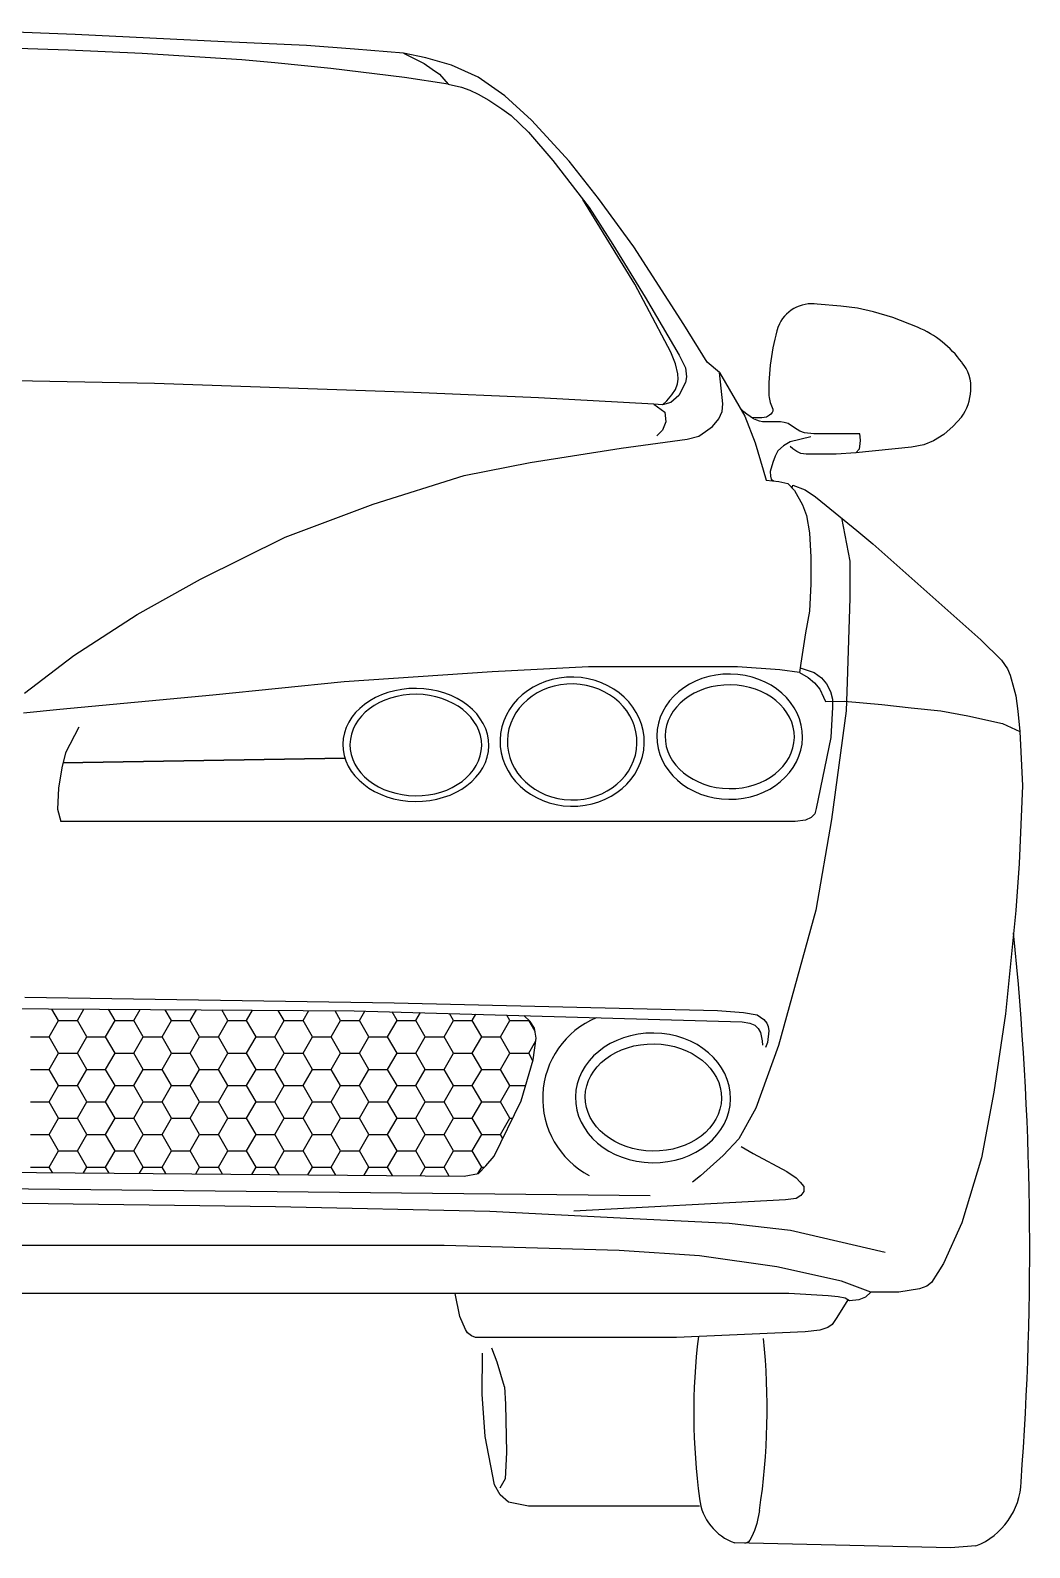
# Model space of a CAD drawing. Header units: millimetres. Extents: x 116290 to 180258, y 22146 to 121276.
# Drawn here: x 156751 to 157493, y 41388 to 42515 of the extents above; entities that cross this region are included whole.
import ezdxf

# ---------------------------------------------------------------- set-up
doc = ezdxf.new("R2010")
doc.units = ezdxf.units.MM

# ---------------------------------------------------------------- blocks, each defined once
blk = doc.blocks.new('A$C01937987')
for p, q in [((1067.7, 1123.7), (987.1, 1126.7)), ((1178.7, 1118.1), (1067.7, 1123.7)), ((1239.6, 1115.4), (1178.7, 1118.1)), ((1062.7, 1112.1), (974.3, 1115)), ((1117.4, 1109.5), (1062.7, 1112.1)), ((1191.6, 1104.9), (1117.4, 1109.5)), ((1216, 1102.5), (1191.6, 1104.9)), ((1275.1, 1112.7), (1239.6, 1115.4)), ((1311.6, 1109.7), (1275.1, 1112.7)), ((1328.2, 1106.4), (1311.6, 1109.7)), ((1311.6, 1109.7), (1326.9, 1102.2)), ((1347.1, 1100.8), (1328.2, 1106.4)), ((1257.7, 1098.5), (1216, 1102.5)), ((1312.3, 1091.6), (1257.7, 1098.5)), ((1326.9, 1102.2), (1332.8, 1098)), ((1332.8, 1098), (1338.2, 1094.2)), ((1338.2, 1094.2), (1344.7, 1086.7)), ((1367, 1091.9), (1347.1, 1100.8)), ((1344.7, 1086.7), (1312.3, 1091.6)), ((1344.7, 1086.7), (1354.7, 1084.5)), ((1354.7, 1084.5), (1360.9, 1082.2)), ((1360.9, 1082.2), (1367.1, 1079.3)), ((1386.7, 1078), (1367, 1091.9)), ((1367.1, 1079.3), (1374.9, 1074.9)), ((1374.9, 1074.9), (1379.4, 1071.8)), ((1379.4, 1071.8), (1384.6, 1068.4)), ((1406.7, 1059.9), (1386.7, 1078)), ((1384.6, 1068.4), (1391.5, 1063.4)), ((1391.5, 1063.4), (1404.3, 1051.2)), ((1434.5, 1029.7), (1406.7, 1059.9)), ((1404.3, 1051.2), (1422.4, 1030.1)), ((1422.4, 1030.1), (1449.3, 995.2)), ((1456.3, 1001.8), (1434.5, 1029.7)), ((1483.4, 938.2), (1444.8, 1001.1)), ((1449.3, 995.2), (1467, 967.8)), ((1482.7, 966), (1456.3, 1001.8)), ((1467, 967.8), (1490.9, 928.6)), ((1519.7, 908.4), (1482.7, 966)), ((1491.9, 921.9), (1483.4, 938.2)), ((1490.9, 928.6), (1516.3, 885.6)), ((1510, 887.8), (1491.9, 921.9)), ((1636.2, 921.9), (1618.8, 923.4)), ((1648.7, 920.4), (1636.2, 921.9)), ((1660.6, 917.8), (1648.7, 920.4)), ((1675, 913.4), (1660.6, 917.8)), ((1693.3, 906.2), (1675, 913.4)), ((1537.1, 880.2), (1519.7, 908.4)), ((1513.5, 879.2), (1510, 887.8)), ((1515.3, 871.6), (1513.5, 879.2)), ((1516.3, 885.6), (1520.9, 876.2)), ((1546.2, 872.6), (1537.1, 880.2)), ((1514.9, 864.2), (1515.5, 867.7)), ((1515.5, 867.7), (1515.3, 871.6)), ((1520.9, 876.2), (1521.8, 869.4)), ((1521.8, 869.4), (1520.9, 865.1)), ((1548.7, 849.4), (1546.2, 872.6)), ((1546.2, 872.6), (1565.1, 840.2)), ((1126.8, 864.6), (986.9, 867.2)), ((1319, 857.8), (1126.8, 864.6)), ((1411.7, 853.8), (1319, 857.8)), ((1510.7, 856), (1513.5, 860)), ((1513.5, 860), (1514.9, 864.2)), ((1520.9, 865.1), (1515.9, 855.6)), ((1497.4, 849.2), (1411.7, 853.8)), ((1497.4, 849.2), (1505.7, 843.1)), ((1503.8, 848.7), (1497.4, 849.2)), ((1503.8, 848.7), (1507.1, 851.5)), ((1510.1, 850.3), (1503.8, 848.7)), ((1507.1, 851.5), (1510.7, 856)), ((1515.9, 855.6), (1510.1, 850.3)), ((1548.1, 843.7), (1548.7, 849.4)), ((1564.3, 843.5), (1561.6, 846.1)), ((1585.7, 845.5), (1585.8, 844)), ((1506.3, 836.1), (1503.8, 829.8)), ((1505.7, 843.1), (1506.3, 836.1)), ((1540.9, 832.5), (1545.8, 838.3)), ((1545.8, 838.3), (1548.1, 843.7)), ((1566.4, 841.6), (1564.3, 843.5)), ((1565.1, 840.2), (1572.6, 820.3)), ((1571.5, 838.2), (1566.4, 841.6)), ((1572.6, 839), (1570, 839.2)), ((1573.8, 837.2), (1571.5, 838.2)), ((1575.1, 839), (1572.6, 839)), ((1575.8, 836.4), (1573.8, 837.2)), ((1577.6, 839), (1575.1, 839)), ((1578.2, 836), (1575.8, 836.4)), ((1581, 839.6), (1577.6, 839)), ((1588.7, 836), (1578.2, 836)), ((1583.4, 840.9), (1581, 839.6)), ((1584.4, 841.7), (1583.4, 840.9)), ((1585.4, 843), (1584.4, 841.7)), ((1585.8, 844), (1585.4, 843)), ((1591.6, 836), (1588.7, 836)), ((1594.3, 835.5), (1591.6, 836)), ((1597.2, 834.7), (1594.3, 835.5)), ((1601.8, 831.6), (1597.2, 834.7)), ((1725.8, 839.5), (1719.7, 832.8)), ((1473.3, 816.4), (1522.2, 823.1)), ((1503.8, 829.8), (1499.7, 825.6)), ((1522.2, 823.1), (1530.9, 825.3)), ((1530.9, 825.3), (1535.8, 828.9)), ((1535.8, 828.9), (1540.9, 832.5)), ((1614.1, 825), (1598.7, 821.2)), ((1605.8, 829.2), (1601.8, 831.6)), ((1609.4, 827.8), (1605.8, 829.2)), ((1616.3, 827.2), (1609.4, 827.8)), ((1650.4, 827.2), (1616.3, 827.2)), ((1650.8, 822.5), (1650.4, 827.2)), ((1650.6, 819.7), (1650.8, 822.5)), ((1712.7, 826.5), (1705, 822)), ((1719.7, 832.8), (1712.7, 826.5)), ((1405.6, 805.9), (1473.3, 816.4)), ((1572.6, 820.3), (1578.7, 800.3)), ((1589.6, 814.6), (1587.4, 810.5)), ((1593.8, 818.3), (1589.6, 814.6)), ((1598.7, 821.2), (1593.8, 818.3)), ((1600.7, 816), (1598.7, 817.7)), ((1603.6, 814.1), (1600.7, 816)), ((1606.7, 812.5), (1603.6, 814.1)), ((1610.5, 811.9), (1606.7, 812.5)), ((1617.8, 811.9), (1610.5, 811.9)), ((1632.9, 811.9), (1617.8, 811.9)), ((1647.5, 813), (1632.9, 811.9)), ((1688.8, 817.2), (1647.5, 813)), ((1647.5, 813), (1650.2, 815.9)), ((1650.2, 815.9), (1650.6, 819.7)), ((1698, 818.9), (1688.8, 817.2)), ((1705, 822), (1698, 818.9)), ((1356.5, 796.2), (1405.6, 805.9)), ((1578.7, 800.3), (1580.9, 792.8)), ((1585.7, 805.7), (1583.8, 799.1)), ((1587.4, 810.5), (1585.7, 805.7)), ((1289.1, 774.9), (1356.5, 796.2)), ((1580.9, 792.8), (1590.3, 791.6)), ((1583.8, 799.1), (1584.1, 795.6)), ((1584.1, 795.6), (1584.6, 793.5)), ((1584.6, 793.5), (1586.4, 792.1)), ((1590.3, 791.6), (1596.9, 790.2)), ((1596.9, 790.2), (1601.8, 785)), ((1600.1, 786.8), (1600.6, 789.1)), ((1600.6, 789.1), (1609.7, 785.4)), ((1601.8, 785), (1607.8, 774.5)), ((1609.7, 785.4), (1617.5, 780.4)), ((1617.5, 780.4), (1625.4, 774)), ((1223.7, 750.3), (1289.1, 774.9)), ((1607.8, 774.5), (1610.8, 766.4)), ((1610.8, 766.4), (1613, 753.6)), ((1625.4, 774), (1648.1, 755.3)), ((1636.7, 764.7), (1642.9, 732.5)), ((1648.1, 755.3), (1660, 745.3)), ((1160.8, 719.2), (1223.7, 750.3)), ((1613, 753.6), (1614.1, 735.5)), ((1660, 745.3), (1740.2, 674.1)), ((1614.1, 735.5), (1614.1, 715.8)), ((1642.9, 732.5), (1642.9, 705)), ((1113.8, 693), (1160.8, 719.2)), ((1614.1, 715.8), (1613, 695.4)), ((1642.9, 705), (1641.1, 643)), ((1066.8, 662.4), (1113.8, 693)), ((1613, 695.4), (1610, 679.3)), ((1610, 679.3), (1606.7, 656.8)), ((1740.2, 674.1), (1755.6, 659)), ((1030.1, 634.6), (1066.8, 662.4)), ((1448.9, 654.2), (1377.5, 650.4)), ((1522, 654.2), (1448.9, 654.2)), ((1559.6, 654.2), (1522, 654.2)), ((1591, 651.8), (1559.6, 654.2)), ((1606.7, 656.8), (1605.6, 649.8)), ((1755.6, 659), (1760, 652.5)), ((1267.4, 642.9), (1170.1, 633)), ((1377.5, 650.4), (1267.4, 642.9)), ((1605.6, 649.8), (1591, 651.8)), ((1605.6, 649.8), (1612.1, 646.2)), ((1606.1, 653.3), (1616.4, 650)), ((1612.1, 646.2), (1616.8, 642.3)), ((1616.4, 650), (1622, 645.8)), ((1616.8, 642.3), (1620.6, 637.6)), ((1622, 645.8), (1625.6, 641.5)), ((1641.1, 643), (1640.2, 621.5)), ((1760, 652.5), (1761.9, 647.9)), ((1761.9, 647.9), (1764.8, 637.9)), ((1170.1, 633), (1056.4, 622.4)), ((1620.6, 637.6), (1623.5, 631.5)), ((1623.5, 631.5), (1624.8, 628.3)), ((1625.6, 641.5), (1628.7, 635.8)), ((1628.7, 635.8), (1630.1, 630)), ((1764.8, 637.9), (1766.3, 632.5)), ((1766.3, 632.5), (1767.6, 621.2)), ((1056.4, 622.4), (1029.3, 619.6)), ((1624.8, 628.3), (1639.1, 628.6)), ((1630.1, 624.2), (1628.8, 601.5)), ((1640.2, 621.5), (1629.4, 540.7)), ((1630.1, 630), (1630.1, 624.2)), ((1639.1, 628.6), (1666.8, 626)), ((1666.8, 626), (1688.5, 623.7)), ((1688.5, 623.7), (1710.5, 621.4)), ((1710.5, 621.4), (1730.6, 617.7)), ((1767.6, 621.2), (1769.1, 606)), ((1070.6, 609.3), (1060.5, 590.2)), ((1730.6, 617.7), (1756.2, 611.9)), ((1756.2, 611.9), (1769.1, 606)), ((1628.8, 601.5), (1618, 548.9)), ((1769.1, 606), (1771.1, 565.8)), ((1060.5, 590.2), (1057.9, 579.1)), ((1057.9, 579.1), (1055.3, 563.9)), ((1055.3, 563.9), (1054.6, 548.4)), ((1771.1, 565.8), (1768.7, 508.1)), ((1054.6, 548.4), (1057.2, 539.2)), ((1614.3, 542.3), (1610.1, 540.2)), ((1616.9, 544.9), (1614.3, 542.3)), ((1618, 548.9), (1616.9, 544.9)), ((1602.4, 539.2), (1057.2, 539.2)), ((1610.1, 540.2), (1602.4, 539.2)), ((1629.4, 540.7), (1617.8, 473.5)), ((1768.7, 508.1), (1766.2, 473.1)), ((1617.8, 473.5), (1590, 372.8)), ((1766.2, 473.1), (1758.6, 396.3)), ((1030.5, 408.9), (1304.7, 404.7)), ((1005.4, 400.3), (1274.9, 398.7)), ((1055.5, 391.4), (1050.5, 400)), ((1069.4, 391.4), (1074.3, 399.9)), ((1097.4, 391.4), (1092.5, 399.8)), ((1111.3, 391.4), (1116.1, 399.6)), ((1139.2, 391.4), (1134.6, 399.5)), ((1153.2, 391.4), (1157.8, 399.4)), ((1181.1, 391.4), (1176.6, 399.3)), ((1195.1, 391.4), (1199.5, 399.1)), ((1223, 391.4), (1218.6, 399)), ((1237, 391.4), (1241.3, 398.9)), ((1264.9, 391.4), (1260.7, 398.7)), ((1274.9, 398.7), (1562.9, 390.5)), ((1278.8, 391.4), (1282.9, 398.4)), ((1306.8, 391.4), (1303.1, 397.9)), ((1304.7, 404.7), (1544.8, 399)), ((1320.7, 391.4), (1324.1, 397.3)), ((1348.7, 391.4), (1345.6, 396.6)), ((1362.6, 391.4), (1365.3, 396.1)), ((1390.5, 391.4), (1388.2, 395.4)), ((1405.7, 390.7), (1400.8, 395.1)), ((1544.8, 399), (1563.9, 397.5)), ((1563.9, 397.5), (1574.1, 395.6)), ((1574.1, 395.6), (1579.2, 392.2)), ((1758.6, 396.3), (1750, 338.3)), ((1048.5, 379.3), (1055.5, 391.4)), ((1055.5, 391.4), (1069.4, 391.4)), ((1076.4, 379.3), (1069.4, 391.4)), ((1090.4, 379.3), (1097.4, 391.4)), ((1097.4, 391.4), (1111.3, 391.4)), ((1118.3, 379.3), (1111.3, 391.4)), ((1132.3, 379.3), (1139.2, 391.4)), ((1139.2, 391.4), (1153.2, 391.4)), ((1160.2, 379.3), (1153.2, 391.4)), ((1174.1, 379.3), (1181.1, 391.4)), ((1181.1, 391.4), (1195.1, 391.4)), ((1202.1, 379.3), (1195.1, 391.4)), ((1216, 379.3), (1223, 391.4)), ((1223, 391.4), (1237, 391.4)), ((1243.9, 379.3), (1237, 391.4)), ((1257.9, 379.3), (1264.9, 391.4)), ((1264.9, 391.4), (1278.8, 391.4)), ((1285.8, 379.3), (1278.8, 391.4)), ((1299.8, 379.3), (1306.8, 391.4)), ((1306.8, 391.4), (1320.7, 391.4)), ((1327.7, 379.3), (1320.7, 391.4)), ((1341.7, 379.3), (1348.7, 391.4)), ((1348.7, 391.4), (1362.6, 391.4)), ((1369.6, 379.3), (1362.6, 391.4)), ((1383.6, 379.3), (1390.5, 391.4)), ((1390.5, 391.4), (1404.5, 391.4)), ((1404.5, 391.4), (1404.6, 391.7)), ((1409.2, 383.2), (1404.5, 391.4)), ((1408.8, 385.7), (1405.7, 390.7)), ((1410.1, 378.3), (1408.8, 385.7)), ((1562.9, 390.5), (1568.6, 389.6)), ((1568.6, 389.6), (1572.4, 387.9)), ((1572.4, 387.9), (1574.9, 385.5)), ((1574.9, 385.5), (1576.7, 382.6)), ((1579.2, 392.2), (1581.4, 389.4)), ((1581.4, 389.4), (1582.3, 386.9)), ((1582.7, 383.9), (1581.9, 375.1)), ((1582.3, 386.9), (1582.7, 383.9)), ((1034.5, 379.3), (1048.5, 379.3)), ((1055.5, 367.2), (1048.5, 379.3)), ((1069.4, 367.2), (1076.4, 379.3)), ((1076.4, 379.3), (1090.4, 379.3)), ((1097.4, 367.2), (1090.4, 379.3)), ((1111.3, 367.2), (1118.3, 379.3)), ((1118.3, 379.3), (1132.3, 379.3)), ((1139.2, 367.2), (1132.3, 379.3)), ((1153.2, 367.2), (1160.2, 379.3)), ((1160.2, 379.3), (1174.1, 379.3)), ((1181.1, 367.2), (1174.1, 379.3)), ((1195.1, 367.2), (1202.1, 379.3)), ((1202.1, 379.3), (1216, 379.3)), ((1223, 367.2), (1216, 379.3)), ((1237, 367.2), (1243.9, 379.3)), ((1243.9, 379.3), (1257.9, 379.3)), ((1264.9, 367.2), (1257.9, 379.3)), ((1278.8, 367.2), (1285.8, 379.3)), ((1285.8, 379.3), (1299.8, 379.3)), ((1306.8, 367.2), (1299.8, 379.3)), ((1320.7, 367.2), (1327.7, 379.3)), ((1327.7, 379.3), (1341.7, 379.3)), ((1348.7, 367.2), (1341.7, 379.3)), ((1362.6, 367.2), (1369.6, 379.3)), ((1369.6, 379.3), (1383.6, 379.3)), ((1390.5, 367.2), (1383.6, 379.3)), ((1404.5, 367.2), (1409.8, 376.4)), ((1407.9, 362.2), (1410.1, 378.3)), ((1590, 372.8), (1573.1, 326.4)), ((1576.7, 382.6), (1577.8, 376.3)), ((1577.8, 376.3), (1578.1, 373.1)), ((1581.9, 375.1), (1580.4, 371.4)), ((1048.5, 355.2), (1055.5, 367.2)), ((1055.5, 367.2), (1069.4, 367.2)), ((1076.4, 355.2), (1069.4, 367.2)), ((1090.4, 355.2), (1097.4, 367.2)), ((1097.4, 367.2), (1111.3, 367.2)), ((1118.3, 355.2), (1111.3, 367.2)), ((1132.3, 355.2), (1139.2, 367.2)), ((1139.2, 367.2), (1153.2, 367.2)), ((1160.2, 355.2), (1153.2, 367.2)), ((1174.1, 355.2), (1181.1, 367.2)), ((1181.1, 367.2), (1195.1, 367.2)), ((1202.1, 355.2), (1195.1, 367.2)), ((1216, 355.2), (1223, 367.2)), ((1223, 367.2), (1237, 367.2)), ((1243.9, 355.2), (1237, 367.2)), ((1257.9, 355.2), (1264.9, 367.2)), ((1264.9, 367.2), (1278.8, 367.2)), ((1285.8, 355.2), (1278.8, 367.2)), ((1299.8, 355.2), (1306.8, 367.2)), ((1306.8, 367.2), (1320.7, 367.2)), ((1327.7, 355.2), (1320.7, 367.2)), ((1341.7, 355.2), (1348.7, 367.2)), ((1348.7, 367.2), (1362.6, 367.2)), ((1369.6, 355.2), (1362.6, 367.2)), ((1383.6, 355.2), (1390.5, 367.2)), ((1390.5, 367.2), (1404.5, 367.2)), ((1398.9, 331.8), (1407.9, 362.2)), ((1407.7, 361.6), (1404.5, 367.2)), ((1034.5, 355.2), (1048.5, 355.2)), ((1055.5, 343.1), (1048.5, 355.2)), ((1069.4, 343.1), (1076.4, 355.2)), ((1076.4, 355.2), (1090.4, 355.2)), ((1097.4, 343.1), (1090.4, 355.2)), ((1111.3, 343.1), (1118.3, 355.2)), ((1118.3, 355.2), (1132.3, 355.2)), ((1139.2, 343.1), (1132.3, 355.2)), ((1153.2, 343.1), (1160.2, 355.2)), ((1160.2, 355.2), (1174.1, 355.2)), ((1181.1, 343.1), (1174.1, 355.2)), ((1195.1, 343.1), (1202.1, 355.2)), ((1202.1, 355.2), (1216, 355.2)), ((1223, 343.1), (1216, 355.2)), ((1237, 343.1), (1243.9, 355.2)), ((1243.9, 355.2), (1257.9, 355.2)), ((1264.9, 343.1), (1257.9, 355.2)), ((1278.8, 343.1), (1285.8, 355.2)), ((1285.8, 355.2), (1299.8, 355.2)), ((1306.8, 343.1), (1299.8, 355.2)), ((1320.7, 343.1), (1327.7, 355.2)), ((1327.7, 355.2), (1341.7, 355.2)), ((1348.7, 343.1), (1341.7, 355.2)), ((1362.6, 343.1), (1369.6, 355.2)), ((1369.6, 355.2), (1383.6, 355.2)), ((1390.5, 343.1), (1383.6, 355.2)), ((1048.5, 331), (1055.5, 343.1)), ((1055.5, 343.1), (1069.4, 343.1)), ((1076.4, 331), (1069.4, 343.1)), ((1090.4, 331), (1097.4, 343.1)), ((1097.4, 343.1), (1111.3, 343.1)), ((1118.3, 331), (1111.3, 343.1)), ((1132.3, 331), (1139.2, 343.1)), ((1139.2, 343.1), (1153.2, 343.1)), ((1160.2, 331), (1153.2, 343.1)), ((1174.1, 331), (1181.1, 343.1)), ((1181.1, 343.1), (1195.1, 343.1)), ((1202.1, 331), (1195.1, 343.1)), ((1216, 331), (1223, 343.1)), ((1223, 343.1), (1237, 343.1)), ((1243.9, 331), (1237, 343.1)), ((1257.9, 331), (1264.9, 343.1)), ((1264.9, 343.1), (1278.8, 343.1)), ((1285.8, 331), (1278.8, 343.1)), ((1299.8, 331), (1306.8, 343.1)), ((1306.8, 343.1), (1320.7, 343.1)), ((1327.7, 331), (1320.7, 343.1)), ((1341.7, 331), (1348.7, 343.1)), ((1348.7, 343.1), (1362.6, 343.1)), ((1369.6, 331), (1362.6, 343.1)), ((1383.6, 331), (1390.5, 343.1)), ((1390.5, 343.1), (1402.2, 343.1)), ((1750, 338.3), (1740.7, 289.6)), ((1034.5, 331), (1048.5, 331)), ((1055.5, 318.9), (1048.5, 331)), ((1069.4, 318.9), (1076.4, 331)), ((1076.4, 331), (1090.4, 331)), ((1097.4, 318.9), (1090.4, 331)), ((1111.3, 318.9), (1118.3, 331)), ((1118.3, 331), (1132.3, 331)), ((1139.2, 318.9), (1132.3, 331)), ((1153.2, 318.9), (1160.2, 331)), ((1160.2, 331), (1174.1, 331)), ((1181.1, 318.9), (1174.1, 331)), ((1195.1, 318.9), (1202.1, 331)), ((1202.1, 331), (1216, 331)), ((1223, 318.9), (1216, 331)), ((1237, 318.9), (1243.9, 331)), ((1243.9, 331), (1257.9, 331)), ((1264.9, 318.9), (1257.9, 331)), ((1278.8, 318.9), (1285.8, 331)), ((1285.8, 331), (1299.8, 331)), ((1306.8, 318.9), (1299.8, 331)), ((1320.7, 318.9), (1327.7, 331)), ((1327.7, 331), (1341.7, 331)), ((1348.7, 318.9), (1341.7, 331)), ((1362.6, 318.9), (1369.6, 331)), ((1369.6, 331), (1383.6, 331)), ((1378.9, 290.7), (1398.9, 331.8)), ((1390.5, 318.9), (1383.6, 331)), ((1048.5, 306.8), (1055.5, 318.9)), ((1055.5, 318.9), (1069.4, 318.9)), ((1076.4, 306.8), (1069.4, 318.9)), ((1090.4, 306.8), (1097.4, 318.9)), ((1097.4, 318.9), (1111.3, 318.9)), ((1118.3, 306.8), (1111.3, 318.9)), ((1132.3, 306.8), (1139.2, 318.9)), ((1139.2, 318.9), (1153.2, 318.9)), ((1160.2, 306.8), (1153.2, 318.9)), ((1174.1, 306.8), (1181.1, 318.9)), ((1181.1, 318.9), (1195.1, 318.9)), ((1202.1, 306.8), (1195.1, 318.9)), ((1216, 306.8), (1223, 318.9)), ((1223, 318.9), (1237, 318.9)), ((1243.9, 306.8), (1237, 318.9)), ((1257.9, 306.8), (1264.9, 318.9)), ((1264.9, 318.9), (1278.8, 318.9)), ((1285.8, 306.8), (1278.8, 318.9)), ((1299.8, 306.8), (1306.8, 318.9)), ((1306.8, 318.9), (1320.7, 318.9)), ((1327.7, 306.8), (1320.7, 318.9)), ((1341.7, 306.8), (1348.7, 318.9)), ((1348.7, 318.9), (1362.6, 318.9)), ((1369.6, 306.8), (1362.6, 318.9)), ((1383.6, 306.8), (1390.5, 318.9)), ((1390.5, 318.9), (1392.6, 318.9)), ((1573.1, 326.4), (1560.5, 303.7)), ((1034.5, 306.8), (1048.5, 306.8)), ((1055.5, 294.7), (1048.5, 306.8)), ((1069.4, 294.7), (1076.4, 306.8)), ((1076.4, 306.8), (1090.4, 306.8)), ((1097.4, 294.7), (1090.4, 306.8)), ((1111.3, 294.7), (1118.3, 306.8)), ((1118.3, 306.8), (1132.3, 306.8)), ((1139.2, 294.7), (1132.3, 306.8)), ((1153.2, 294.7), (1160.2, 306.8)), ((1160.2, 306.8), (1174.1, 306.8)), ((1181.1, 294.7), (1174.1, 306.8)), ((1195.1, 294.7), (1202.1, 306.8)), ((1202.1, 306.8), (1216, 306.8)), ((1223, 294.7), (1216, 306.8)), ((1237, 294.7), (1243.9, 306.8)), ((1243.9, 306.8), (1257.9, 306.8)), ((1264.9, 294.7), (1257.9, 306.8)), ((1278.8, 294.7), (1285.8, 306.8)), ((1285.8, 306.8), (1299.8, 306.8)), ((1306.8, 294.7), (1299.8, 306.8)), ((1320.7, 294.7), (1327.7, 306.8)), ((1327.7, 306.8), (1341.7, 306.8)), ((1348.7, 294.7), (1341.7, 306.8)), ((1362.6, 294.7), (1369.6, 306.8)), ((1369.6, 306.8), (1383.6, 306.8)), ((1385.3, 303.8), (1383.6, 306.8)), ((1048.5, 282.6), (1055.5, 294.7)), ((1055.5, 294.7), (1069.4, 294.7)), ((1076.4, 282.6), (1069.4, 294.7)), ((1090.4, 282.6), (1097.4, 294.7)), ((1097.4, 294.7), (1111.3, 294.7)), ((1118.3, 282.6), (1111.3, 294.7)), ((1132.3, 282.6), (1139.2, 294.7)), ((1139.2, 294.7), (1153.2, 294.7)), ((1160.2, 282.6), (1153.2, 294.7)), ((1174.1, 282.6), (1181.1, 294.7)), ((1181.1, 294.7), (1195.1, 294.7)), ((1202.1, 282.6), (1195.1, 294.7)), ((1216, 282.6), (1223, 294.7)), ((1223, 294.7), (1237, 294.7)), ((1243.9, 282.6), (1237, 294.7)), ((1257.9, 282.6), (1264.9, 294.7)), ((1264.9, 294.7), (1278.8, 294.7)), ((1285.8, 282.6), (1278.8, 294.7)), ((1299.8, 282.6), (1306.8, 294.7)), ((1306.8, 294.7), (1320.7, 294.7)), ((1327.7, 282.6), (1320.7, 294.7)), ((1341.7, 282.6), (1348.7, 294.7)), ((1348.7, 294.7), (1362.6, 294.7)), ((1369.6, 282.6), (1362.6, 294.7)), ((1560.5, 303.7), (1549, 291.1)), ((1562.4, 298), (1571.3, 292.6)), ((1034.5, 282.6), (1048.5, 282.6)), ((1050.9, 278.5), (1048.5, 282.6)), ((1073.9, 278.3), (1076.4, 282.6)), ((1076.4, 282.6), (1090.4, 282.6)), ((1093, 278.2), (1090.4, 282.6)), ((1115.6, 278), (1118.3, 282.6)), ((1118.3, 282.6), (1132.3, 282.6)), ((1135, 277.8), (1132.3, 282.6)), ((1157.3, 277.6), (1160.2, 282.6)), ((1160.2, 282.6), (1174.1, 282.6)), ((1177.1, 277.4), (1174.1, 282.6)), ((1199, 277.2), (1202.1, 282.6)), ((1202.1, 282.6), (1216, 282.6)), ((1219.2, 277), (1216, 282.6)), ((1240.6, 276.8), (1243.9, 282.6)), ((1243.9, 282.6), (1257.9, 282.6)), ((1261.3, 276.7), (1257.9, 282.6)), ((1282.3, 276.5), (1285.8, 282.6)), ((1285.8, 282.6), (1299.8, 282.6)), ((1303.4, 276.3), (1299.8, 282.6)), ((1324, 276.1), (1327.7, 282.6)), ((1327.7, 282.6), (1341.7, 282.6)), ((1345.5, 275.9), (1341.7, 282.6)), ((1366.8, 277.8), (1369.6, 282.6)), ((1367.3, 277.9), (1372.7, 283.6)), ((1369.6, 282.6), (1371.8, 282.6)), ((1372.7, 283.6), (1378.9, 290.7)), ((1549, 291.1), (1532.1, 276.2)), ((1571.3, 292.6), (1596.2, 279.3)), ((1740.7, 289.6), (1726.2, 241.1)), ((949.4, 279.4), (1356.7, 275.8)), ((1356.7, 275.8), (1367.3, 277.9)), ((1532.1, 276.2), (1526.2, 271.5)), ((1596.2, 279.3), (1603.2, 274.6)), ((1603.2, 274.6), (1606.2, 271.4)), ((1606.2, 271.4), (1608.7, 268.1)), ((888.1, 268), (1494.8, 261.6)), ((1603.2, 259.4), (1595.2, 258.2)), ((1606.7, 261.5), (1603.2, 259.4)), ((1608.8, 264.6), (1606.7, 261.5)), ((1608.7, 268.1), (1608.8, 264.6)), ((1216.5, 253.2), (888.1, 257.3)), ((1375.7, 249.7), (1216.5, 253.2)), ((1482, 244.2), (1375.7, 249.7)), ((1595.2, 258.2), (1438, 249.8)), ((1553.3, 240.7), (1482, 244.2)), ((1599, 235.6), (1553.3, 240.7)), ((1726.2, 241.1), (1712.6, 211)), ((1669.3, 219.3), (1599, 235.6)), ((1341.8, 224.3), (888.1, 224.3)), ((1471.7, 220.6), (1341.8, 224.3)), ((1531.3, 216.6), (1471.7, 220.6)), ((1588.7, 208.6), (1531.3, 216.6)), ((1636.8, 197.8), (1588.7, 208.6)), ((1708.3, 204.4), (1703.5, 197)), ((1712.6, 211), (1708.3, 204.4)), ((1658.6, 189.8), (1636.8, 197.8)), ((1694.8, 192.1), (1679.4, 189.8)), ((1700.1, 194.2), (1694.8, 192.1)), ((1703.5, 197), (1700.1, 194.2)), ((1492, 188.7), (888.1, 188.7)), ((1353.3, 171.7), (1349.8, 188.7)), ((1564, 188.7), (1492, 188.7)), ((1597.6, 188.7), (1564, 188.7)), ((1626.9, 186.9), (1597.6, 188.7)), ((1634.3, 186.2), (1626.9, 186.9)), ((1641.6, 184.1), (1633.4, 171)), ((1639.4, 185.3), (1634.3, 186.2)), ((1641.6, 184.1), (1639.4, 185.3)), ((1642.6, 183.2), (1641.6, 184.1)), ((1649.6, 184), (1642.6, 183.2)), ((1654.6, 186), (1649.6, 184)), ((1658.6, 189.8), (1654.6, 186)), ((1679.4, 189.8), (1658.6, 189.8)), ((1357.7, 162.1), (1353.3, 171.7)), ((1633.4, 171), (1629.9, 165.7)), ((1359.2, 159.6), (1357.7, 162.1)), ((1362.1, 157.3), (1359.2, 159.6)), ((1609.7, 160.3), (1514.3, 156.1)), ((1620.8, 161.4), (1609.7, 160.3)), ((1626.7, 163.6), (1620.8, 161.4)), ((1629.9, 165.7), (1626.7, 163.6)), ((1365, 156.1), (1362.1, 157.3)), ((1411.8, 156.1), (1365, 156.1)), ((1381.1, 137.7), (1377.2, 148.2)), ((1514.3, 156.1), (1411.8, 156.1)), ((1369.9, 114.1), (1370.2, 144.4)), ((1386.5, 119.4), (1381.1, 137.7)), ((1372.2, 82.6), (1369.9, 114.1)), ((1386.5, 119.4), (1387.3, 106.5)), ((1387.3, 106.5), (1388, 70.6)), ((1379.2, 46.6), (1372.2, 82.6)), ((1388, 70.6), (1387, 51.2)), ((1383.4, 39.2), (1379.2, 46.6)), ((1387, 51.2), (1383.2, 44.2)), ((1389.5, 33.8), (1383.4, 39.2)), ((1404.4, 30.9), (1389.5, 33.8)), ((1531.3, 30.9), (1404.4, 30.9)), ((1575.8, 27.6), (1574, 17.9)), ((1572.2, 12.7), (1570.1, 8.4)), ((1574, 17.9), (1572.2, 12.7)), ((1717.6, 0), (1557.5, 3.5)), ((1565.7, 3.3), (1564.8, 3.3)), ((1567.6, 4.3), (1565.7, 3.3)), ((1568.7, 5.6), (1567.6, 4.3)), ((1570.1, 8.4), (1568.7, 5.6)), ((1736.5, 1.3), (1717.6, 0))]:
    blk.add_line(p, q)
at = {"lineweight": 30}
blk.add_line((1058.7, 582.8), (1268.1, 586.2), dxfattribs=at)
for centre, radius, start, end in [((1614.9, 896.5), 27.2, 81.7372, 158.0244), ((1754.7, 858.2), 172, 163.6065, 180.9009), ((1663.8, 835.4), 76.7, 35.7389, 67.3605), ((1706.9, 862.6), 26, 352.7552, 42.5046), ((1698.7, 860), 34, 322.8168, 358.8583), ((1620.1, 861.2), 37.8, 188.7024, 204.6156), ((-549.8, 221), 2326.3, 355.759, 5.8114), ((1479.7, 333.7), 64.8, 112.678, 242.2359), ((2007.9, 99.9), 480.8, 173.2026, 187.5843), ((1078.2, 103.4), 503.4, 351.3364, 5.9198), ((1716.9, 50.8), 53.3, 291.6522, 358.0074), ((1571.1, 41.2), 40.1, 186.8975, 250.1405)]:
    blk.add_arc(centre, radius, start, end)
at = {"extrusion": (0, 0, -1)}
for centre, major_axis, ratio, start_param, end_param in [((1436.8, 598.5), (-53.5, 1.3), 0.896043, 3.141593, 9.424778), ((1436.8, 598.3), (-48.1, 1.2), 0.894835, 0, 6.283185), ((1553.7, 602.2), (-54.1, 0.7), 0.859361, 3.141593, 9.424778), ((1320.7, 596.1), (-54.2, 0.6), 0.774577, 3.141593, 9.424778), ((1496.8, 334), (-57.6, 0.7), 0.836131, 3.141593, 9.424778)]:
    blk.add_ellipse(centre, major_axis=major_axis, ratio=ratio, start_param=start_param, end_param=end_param, dxfattribs=at)
for centre, major_axis, ratio in [((1320.7, 596), (-48.9, 0.5), 0.770746), ((1553.8, 602.2), (-48, 0.6), 0.802357)]:
    blk.add_ellipse(centre, major_axis=major_axis, ratio=ratio, dxfattribs=at)
blk.add_ellipse((1497.1, 334.3), major_axis=(-50.6, 0.7), ratio=0.78735, start_param=3.141593, end_param=9.424778)

msp = doc.modelspace()

# ---------------------------------------------------------------- block references
msp.add_blockref('A$C01937987', (155717, 41388.1))

doc.saveas('drawing.dxf')
